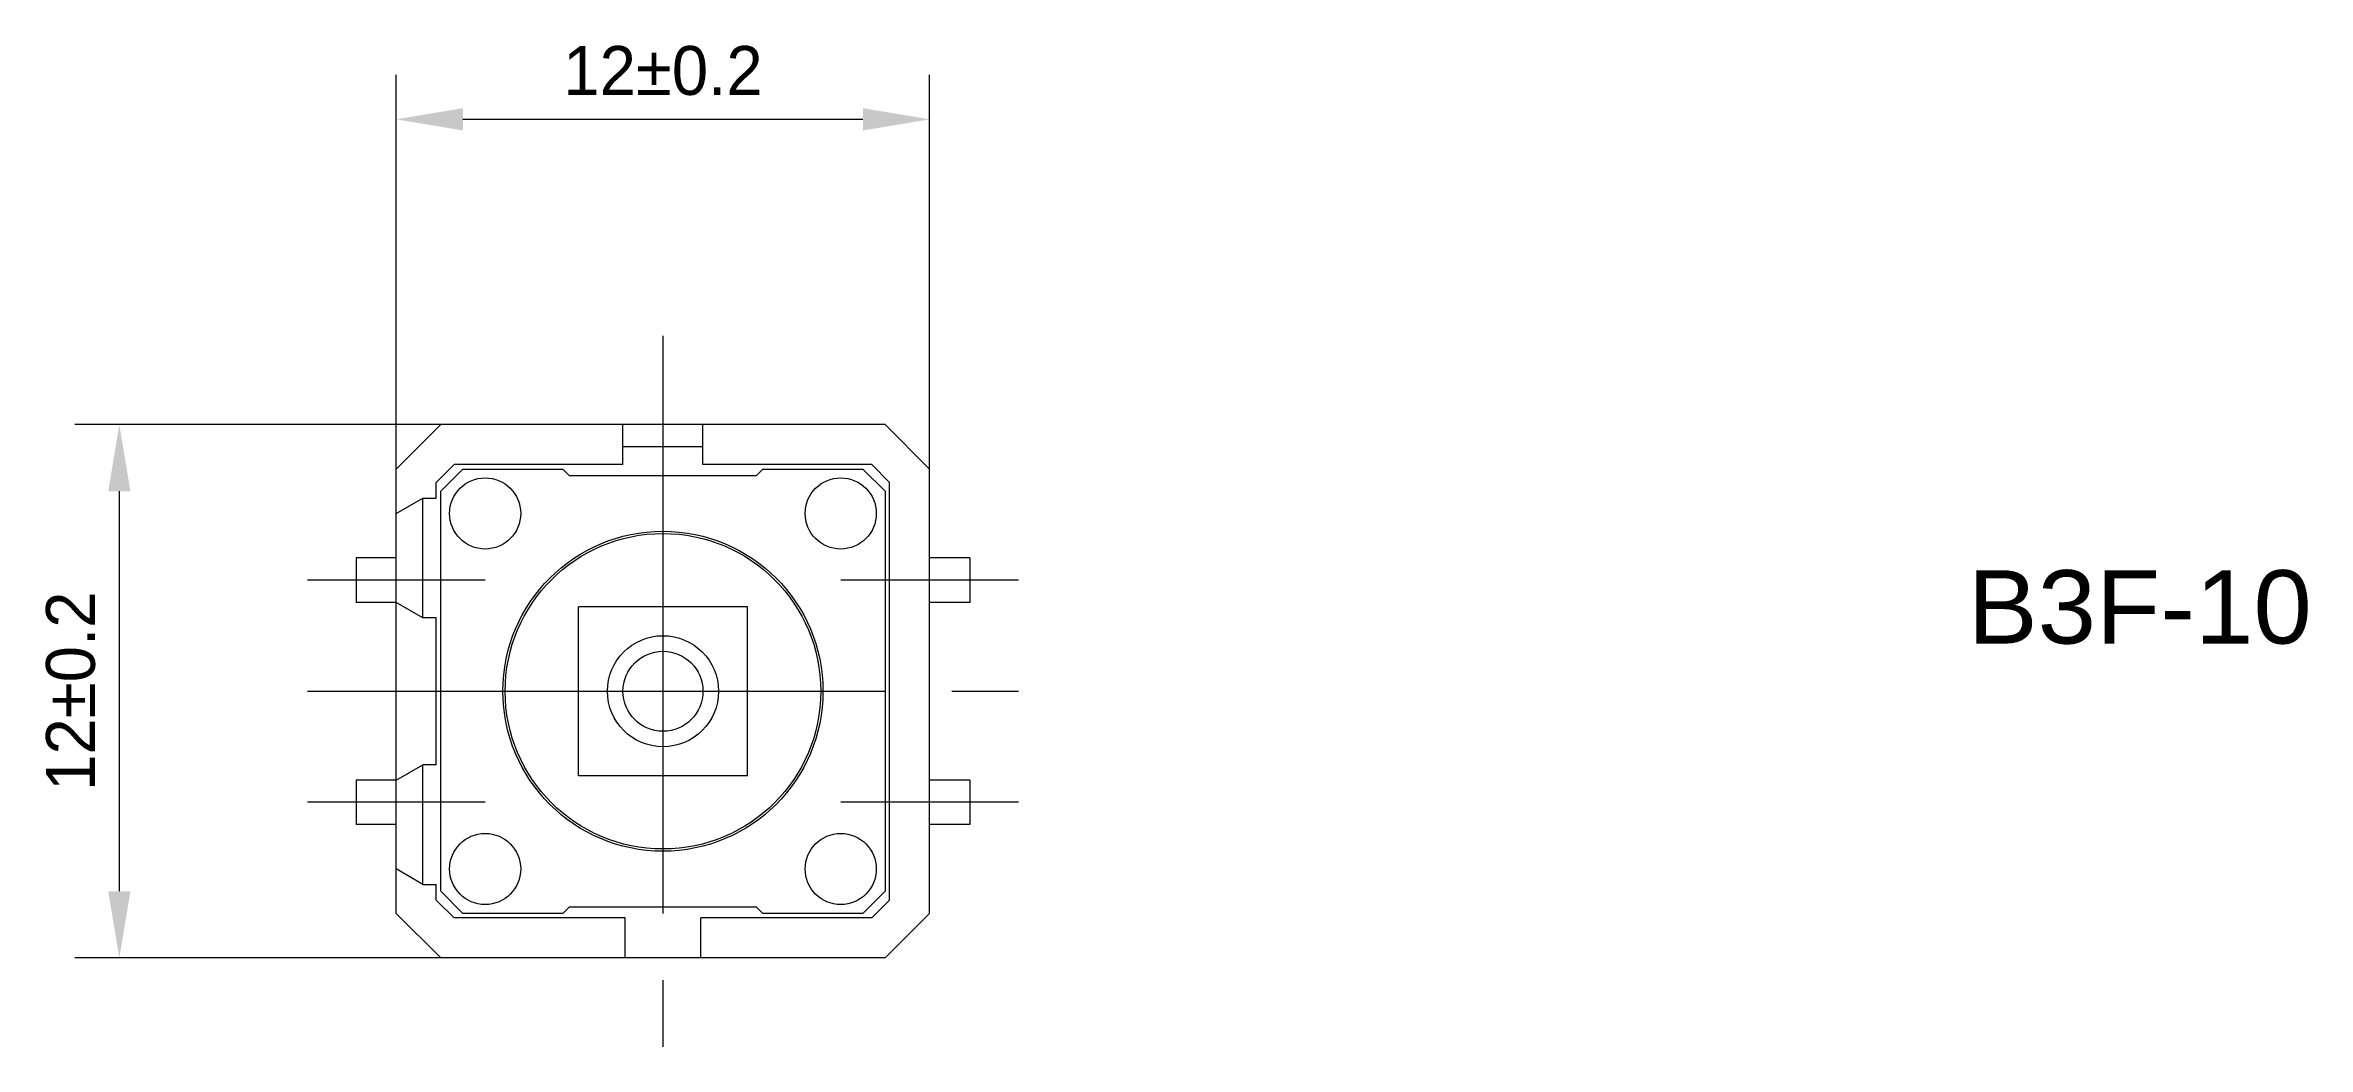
# Model space of a CAD drawing. Extents: x -14 to 87, y -16 to 51.
# Drawn here: x -13.9 to 37, y 28 to 50.5 of the extents above; entities that cross this region are included whole.
import ezdxf
from ezdxf.enums import TextEntityAlignment as Align

# ---------------------------------------------------------------- set-up
doc = ezdxf.new("R2010")
doc.units = 0
doc.linetypes.add('CENTER', pattern=[17.5, 13, -1.5, 1.5, -1.5])
doc.layers.get('0').update_dxf_attribs({"linetype": 'CONTINUOUS'})
doc.layers.get('DEFPOINTS').update_dxf_attribs({"linetype": 'CONTINUOUS'})
doc.dimstyles.get("Standard").update_dxf_attribs({"dimtxt": 0.18, "dimasz": 0.18, "dimexe": 0.18, "dimexo": 0.0625, "dimgap": 0.09, "dimtad": 0, "dimtih": 1, "dimtoh": 1, "dimdec": 4, "dimzin": 0, "dimtxsty": 'STANDARD', "dimcen": 0.09, "dimazin": 3, "dimtfac": 1, "dimtdec": 4, "dimtofl": 0, "dimtmove": 0, "dimatfit": 3, "dimtolj": 1, "dimtzin": 0})

# ---------------------------------------------------------------- blocks, each defined once
blk = doc.blocks.new('*D1')
at = {"color": 4, "linetype": 'BYBLOCK'}
for p, q in [((-5, 42), (-13.23, 42)), ((-12.23, 40.5), (-12.23, 31.5)), ((-5, 30), (-13.23, 30))]:
    blk.add_line(p, q, dxfattribs=at)
for points in [[(-12.48, 40.5), (-11.98, 40.5), (-12.23, 42)], [(-12.48, 31.5), (-11.98, 31.5), (-12.23, 30)]]:
    blk.add_solid(points, dxfattribs=at)
at = {"layer": 'DEFPOINTS', "color": 0, "linetype": 'BYBLOCK'}
for p in [(-5, 42), (-12.23, 30), (-5, 30)]:
    blk.add_point(p, dxfattribs=at)
at = {"color": 4, "linetype": 'BYBLOCK'}
blk.add_text('12%%P0.2', height=1.1, rotation=90, dxfattribs=at).set_placement((-13.33, 36), align=Align.MIDDLE_CENTER)
blk = doc.blocks.new('*D0')
at = {"color": 4, "linetype": 'BYBLOCK'}
for p, q in [((-6, 41), (-6, 49.869)), ((6, 41), (6, 49.869)), ((-4.5, 48.869), (4.5, 48.869))]:
    blk.add_line(p, q, dxfattribs=at)
for points in [[(-4.5, 49.119), (-4.5, 48.619), (-6, 48.869)], [(4.5, 49.119), (4.5, 48.619), (6, 48.869)]]:
    blk.add_solid(points, dxfattribs=at)
at = {"layer": 'DEFPOINTS', "color": 0, "linetype": 'BYBLOCK'}
for p in [(6, 48.869), (-6, 41), (6, 41)]:
    blk.add_point(p, dxfattribs=at)
at = {"color": 4, "linetype": 'BYBLOCK'}
blk.add_text('12%%P0.2', height=1.1, dxfattribs=at).set_placement((0, 49.969), align=Align.MIDDLE_CENTER)

msp = doc.modelspace()

# ---------------------------------------------------------------- linework, layer by layer
at = {"color": 2, "linetype": 'CENTER'}
for p, q in [((0, 44), (0, 28)), ((-4, 38.5), (-8, 38.5)), ((8, 38.5), (3.99999, 38.5)), ((-8, 36), (8, 36)), ((-4, 33.5), (-8, 33.5)), ((8, 33.5), (3.99999, 33.5))]:
    msp.add_line(p, q, dxfattribs=at)
at = {"color": 7, "linetype": 'CONTINUOUS'}
for p, q in [((-4.99994, 41.99989), (-5.99993, 40.99989)), ((4.99996, 42), (-5, 42)), ((-0.9, 41.09999), (-0.9, 42)), ((0.9, 41.09998), (0.9, 41.99998)), ((5.99993, 40.99992), (4.99994, 41.99991)), ((0.9, 41.5), (-0.9, 41.5)), ((-6, 30.99998), (-6, 40.99997)), ((-5.09997, 40.69992), (-4.69997, 41.09993)), ((-4.99996, 40.49989), (-4.49995, 40.99988)), ((-0.9, 41.09999), (-4.7, 41.09999)), ((-4.49998, 40.99994), (-2.24998, 40.99994)), ((-2.09999, 40.84991), (-2.24999, 40.99991)), ((2.1, 40.84993), (-2.09999, 40.84993)), ((4.69999, 41.09999), (0.9, 41.09999)), ((2.25001, 40.99989), (2.10001, 40.84989)), ((2.24999, 40.99994), (4.49999, 40.99994)), ((4.99996, 40.49989), (4.49996, 40.99989)), ((5.09998, 40.69993), (4.69997, 41.09993)), ((6, 30.99998), (6, 40.99998)), ((-5.9999, 39.99988), (-5.3999, 40.34629)), ((-5.39994, 37.65355), (-5.39994, 40.34631)), ((-5.39992, 40.34634), (-5.1, 40.34634)), ((-5.1, 40.34633), (-5.1, 40.69998)), ((-5, 31.49998), (-5, 40.49995)), ((4.99996, 40.49994), (4.99996, 31.49995)), ((5.1, 31.29999), (5.1, 40.69998)), ((-6, 39), (-6.89998, 39)), ((-6.89998, 39), (-6.89998, 38)), ((6.89998, 39), (6, 39)), ((6.89998, 39), (6.89998, 38)), ((-6, 38), (-6.89998, 38)), ((-5.39998, 37.65352), (-5.99991, 37.99989)), ((1.9, 37.89999), (-1.9, 37.89999)), ((-1.9, 34.09999), (-1.9, 37.89999)), ((1.9, 34.09999), (1.9, 37.89999)), ((6.89998, 38), (6, 38)), ((-5.1, 37.6536), (-5.39998, 37.6536)), ((-5.1, 34.34639), (-5.1, 37.65358)), ((-5.99989, 34), (-5.3999, 34.34641)), ((-5.1, 34.3464), (-5.39992, 34.3464)), ((-5.39981, 31.65363), (-5.39981, 34.34642)), ((-6, 34), (-6.89998, 34)), ((-6.89998, 34), (-6.89998, 33)), ((1.9, 34.09999), (-1.9, 34.09999)), ((6.89998, 34), (6, 34)), ((6.89998, 34), (6.89998, 33)), ((-6, 33), (-6.89998, 33)), ((6.89998, 33), (6, 33)), ((-5.3999, 31.6536), (-5.99991, 32.00002)), ((-5.39992, 31.65366), (-5.1, 31.65366)), ((-5.1, 31.29999), (-5.1, 31.65364)), ((-4.7, 30.89997), (-5.09999, 31.29997)), ((-4.5, 30.99995), (-4.99999, 31.49994)), ((-2.24997, 30.99996), (-2.09997, 31.14997)), ((-2.1, 31.14995), (2.1, 31.14995)), ((2.09998, 31.14998), (2.24997, 30.99998)), ((4.50001, 30.99994), (4.99999, 31.49994)), ((5.1, 31.29995), (4.7, 30.89996)), ((-4.99999, 30), (-5.99997, 30.99998)), ((-0.85, 30.89999), (-4.7, 30.89999)), ((-2.25, 30.99995), (-4.49999, 30.99995)), ((-0.85, 30), (-0.85, 30.89999)), ((4.7, 30.89999), (0.84999, 30.89999)), ((0.84999, 30), (0.84999, 30.89999)), ((4.49998, 30.99995), (2.24999, 30.99995)), ((4.99998, 29.99997), (5.99996, 30.99996)), ((5, 30), (-4.99997, 30))]:
    msp.add_line(p, q, dxfattribs=at)
for centre, radius in [((-4, 40), 0.8), ((4, 39.99998), 0.8), ((0, 36), 3.59999), ((0, 36), 3.55), ((0, 36), 1.25), ((0, 36), 0.9), ((-4, 32), 0.8), ((4, 31.99998), 0.8)]:
    msp.add_circle(centre, radius, dxfattribs=at)

# ---------------------------------------------------------------- texts
at = {"color": 4, "linetype": 'CONTINUOUS', "width": 1.07}
msp.add_text('B3F-10', height=1.65, dxfattribs=at).set_placement((29.3526, 37.07275))

# ---------------------------------------------------------------- dimensions: what is measured, and where the dimension line sits
at = {"color": 4, "linetype": 'CONTINUOUS'}
dim = msp.add_linear_dim(base=(6, 48.86943), p1=(-6, 40.99997), p2=(6, 40.99998), text='12%%P0.2', dimstyle='Standard', dxfattribs=at)
dim.commit()
dim.dimension.update_dxf_attribs({"geometry": '*D0', "text_midpoint": (0, 49.96943)})
dim = msp.add_linear_dim(base=(-12.23012, 30), p1=(-5, 42), p2=(-4.99997, 30), angle=90, text='12%%P0.2', dimstyle='Standard', dxfattribs=at)
dim.commit()
dim.dimension.update_dxf_attribs({"geometry": '*D1', "text_midpoint": (-13.33012, 36)})

doc.saveas('drawing.dxf')
